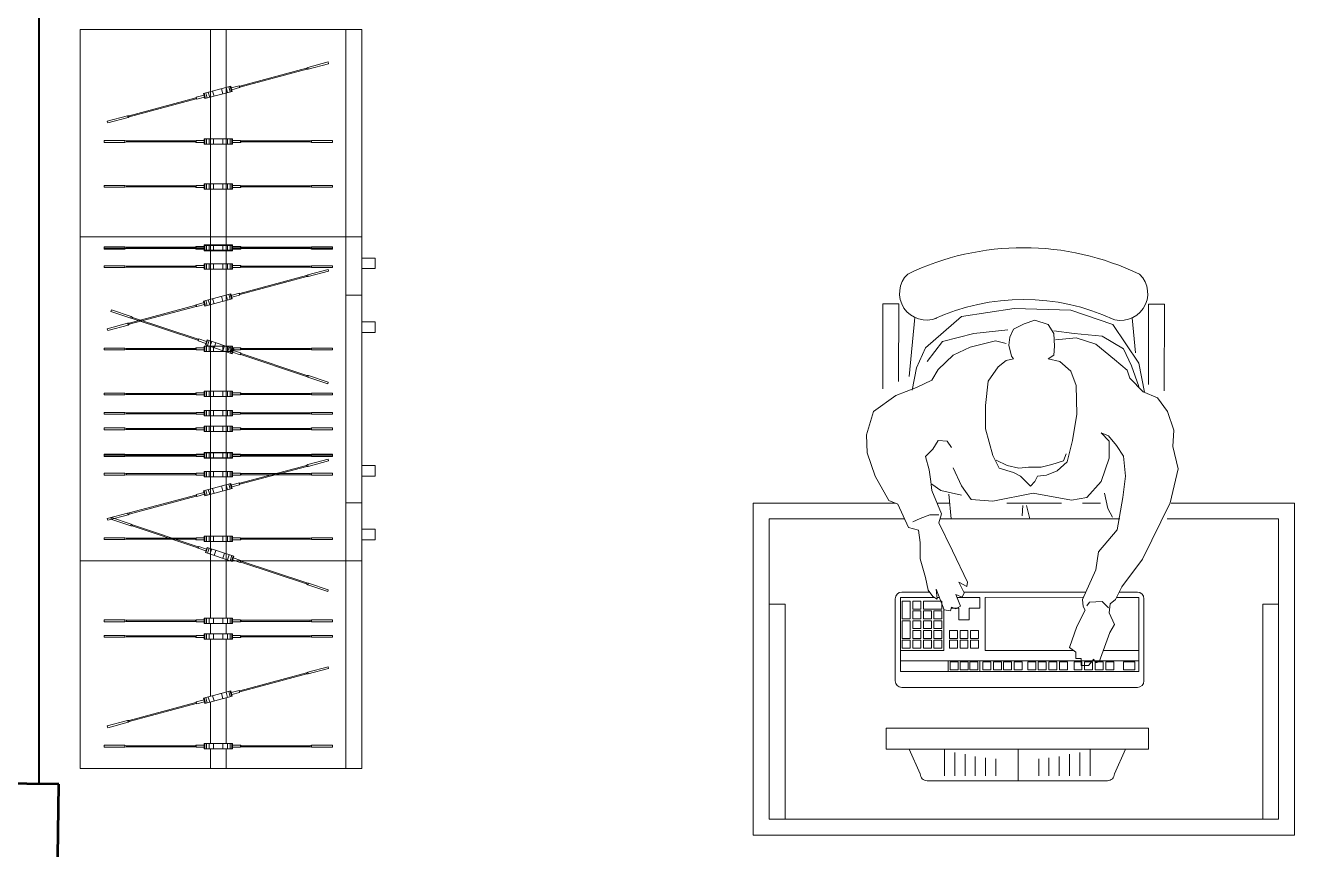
# Model space of a CAD drawing. Header units: millimetres. Extents: x 27 to 3754, y 31 to 1224.
# Drawn here: x 1061.2 to 1300, y 270 to 425 of the extents above; entities that cross this region are included whole.
import ezdxf

# ---------------------------------------------------------------- set-up
doc = ezdxf.new("R2010")
doc.units = ezdxf.units.MM
for name, color, linetype, lineweight in [('duvar_40', 255, 'Continuous', 40), ('forniture', 253, 'Continuous', 9), ('KOLON50', 70, 'Continuous', 53)]:
    doc.layers.add(name, color=color, linetype=linetype, lineweight=lineweight)

# ---------------------------------------------------------------- blocks, each defined once
blk = doc.blocks.new('dolap6')
at = {"layer": 'forniture'}
for p, q in [((707502.678039, 292791.852257), (707502.678039, 292738.852257)), ((707602.678039, 292791.852257), (707502.678039, 292791.852257)), ((707602.678039, 292738.852257), (707602.678039, 292791.852257)), ((707506.695659, 292787.360273), (707507.036229, 292787.360273)), ((707506.695659, 292783.418427), (707506.695659, 292787.360273)), ((707507.036229, 292783.418427), (707507.036229, 292787.360273)), ((707527.354844, 292787.360273), (707527.695414, 292787.360273)), ((707527.354844, 292783.418427), (707527.354844, 292787.360273)), ((707527.695413, 292783.418427), (707527.695413, 292787.360273)), ((707530.286391, 292787.360273), (707530.626961, 292787.360273)), ((707530.286391, 292783.418427), (707530.286391, 292787.360273)), ((707530.626961, 292783.418427), (707530.626961, 292787.360273)), ((707557.881583, 292787.360273), (707558.222153, 292787.360273)), ((707557.881583, 292783.418427), (707557.881583, 292787.360273)), ((707558.222153, 292783.418427), (707558.222153, 292787.360273)), ((707561.371596, 292787.360273), (707561.712166, 292787.360273)), ((707561.371596, 292783.418427), (707561.371596, 292787.360273)), ((707561.464372, 292787.360273), (707561.804942, 292787.360273)), ((707561.464372, 292783.418427), (707561.464372, 292787.360273)), ((707561.712166, 292783.418427), (707561.712166, 292787.360273)), ((707561.804942, 292783.418427), (707561.804942, 292787.360273)), ((707572.97526, 292787.360273), (707573.315829, 292787.360273)), ((707572.97526, 292783.418427), (707572.97526, 292787.360273)), ((707573.31583, 292783.418427), (707573.31583, 292787.360273)), ((707581.434974, 292787.360273), (707581.775544, 292787.360273)), ((707581.434974, 292783.418427), (707581.434974, 292787.360273)), ((707581.775544, 292783.418427), (707581.775544, 292787.360273)), ((707510.350441, 292786.659807), (707510.679374, 292786.748075)), ((707511.372082, 292782.852656), (707510.350441, 292786.659807)), ((707511.701015, 292782.940924), (707510.679374, 292786.748075)), ((707548.344636, 292782.336161), (707549.591157, 292786.075724)), ((707548.667729, 292782.228463), (707549.91425, 292785.968026)), ((707549.591157, 292786.075724), (707549.91425, 292785.968026)), ((707585.089757, 292786.659807), (707585.418689, 292786.748075)), ((707586.111397, 292782.852656), (707585.089757, 292786.659807)), ((707586.44033, 292782.940924), (707585.418689, 292786.748075)), ((707506.695659, 292783.418427), (707507.036229, 292783.418427)), ((707506.764545, 292783.142563), (707506.695659, 292783.418427)), ((707506.764545, 292783.142563), (707506.967343, 292783.142563)), ((707506.764545, 292770.135557), (707506.764545, 292783.142563)), ((707506.967343, 292783.142563), (707506.848394, 292783.142563)), ((707506.967343, 292783.142563), (707507.036229, 292783.418427)), ((707506.967343, 292770.135557), (707506.967343, 292783.142563)), ((707511.372082, 292782.852656), (707511.701015, 292782.940924)), ((707511.510112, 292782.604072), (707511.372082, 292782.852656)), ((707511.510112, 292782.604072), (707511.705981, 292782.656632)), ((707514.881245, 292770.041522), (707511.510112, 292782.604072)), ((707511.705981, 292782.656632), (707511.591096, 292782.625803)), ((707511.70598, 292782.656632), (707511.701015, 292782.940924)), ((707515.077114, 292770.094083), (707511.70598, 292782.656632)), ((707527.354844, 292783.418427), (707527.695414, 292783.418427)), ((707527.423729, 292783.142563), (707527.354844, 292783.418427)), ((707527.423729, 292770.135557), (707527.423729, 292783.142563)), ((707527.42373, 292783.142563), (707527.626528, 292783.142563)), ((707527.626528, 292783.142563), (707527.507579, 292783.142563)), ((707527.626528, 292783.142563), (707527.695413, 292783.418427)), ((707527.626528, 292770.135557), (707527.626528, 292783.142563)), ((707530.286391, 292783.418427), (707530.626961, 292783.418427)), ((707530.355277, 292783.142563), (707530.286391, 292783.418427)), ((707530.355277, 292783.142563), (707530.558075, 292783.142563)), ((707530.355277, 292770.135557), (707530.355277, 292783.142563)), ((707530.558075, 292783.142563), (707530.439126, 292783.142563)), ((707530.558075, 292783.142563), (707530.626961, 292783.418427)), ((707530.558075, 292770.135557), (707530.558075, 292783.142563)), ((707548.322751, 292782.052669), (707548.344636, 292782.336161)), ((707548.344636, 292782.33616), (707548.667729, 292782.228463)), ((707548.515142, 292781.988539), (707548.667729, 292782.228463)), ((707557.881583, 292783.418427), (707558.222153, 292783.418427)), ((707557.950469, 292783.142563), (707557.881583, 292783.418427)), ((707557.950469, 292783.142563), (707558.153267, 292783.142563)), ((707557.950469, 292770.135557), (707557.950469, 292783.142563)), ((707558.153267, 292783.142563), (707558.034318, 292783.142563)), ((707558.153267, 292783.142563), (707558.222153, 292783.418427)), ((707558.153267, 292770.135557), (707558.153267, 292783.142563)), ((707561.371596, 292783.418427), (707561.712166, 292783.418427)), ((707561.440482, 292783.142563), (707561.371596, 292783.418427)), ((707561.440482, 292783.142563), (707561.64328, 292783.142563)), ((707561.440482, 292770.135557), (707561.440482, 292783.142563)), ((707561.464372, 292783.418427), (707561.804942, 292783.418427)), ((707561.533258, 292783.142563), (707561.464372, 292783.418427)), ((707561.64328, 292783.142563), (707561.524331, 292783.142563)), ((707561.533258, 292783.142563), (707561.736056, 292783.142563)), ((707561.533258, 292770.135557), (707561.533258, 292783.142563)), ((707561.736056, 292783.142563), (707561.617107, 292783.142563)), ((707561.64328, 292783.142563), (707561.712166, 292783.418427)), ((707561.64328, 292770.135557), (707561.64328, 292783.142563)), ((707561.736056, 292783.142563), (707561.804942, 292783.418427)), ((707561.736056, 292770.135557), (707561.736056, 292783.142563)), ((707572.97526, 292783.418427), (707573.31583, 292783.418427)), ((707573.044146, 292783.142563), (707572.97526, 292783.418427)), ((707573.044146, 292783.142563), (707573.246944, 292783.142563)), ((707573.044146, 292770.135557), (707573.044146, 292783.142563)), ((707573.246944, 292783.142563), (707573.127995, 292783.142563)), ((707573.246944, 292783.142563), (707573.31583, 292783.418427)), ((707573.246944, 292770.135557), (707573.246944, 292783.142563)), ((707581.434974, 292783.418427), (707581.775544, 292783.418427)), ((707581.50386, 292783.142563), (707581.434974, 292783.418427)), ((707581.50386, 292783.142563), (707581.706658, 292783.142563)), ((707581.50386, 292770.135557), (707581.50386, 292783.142563)), ((707581.706658, 292783.142563), (707581.587709, 292783.142563)), ((707581.706658, 292783.142563), (707581.775544, 292783.418427)), ((707581.706658, 292770.135557), (707581.706658, 292783.142563)), ((707586.111397, 292782.852656), (707586.44033, 292782.940924)), ((707586.249427, 292782.604072), (707586.111397, 292782.852656)), ((707586.249427, 292782.604072), (707586.445296, 292782.656632)), ((707589.620561, 292770.041522), (707586.249427, 292782.604072)), ((707586.445296, 292782.656632), (707586.330411, 292782.625803)), ((707586.445296, 292782.656632), (707586.44033, 292782.940924)), ((707589.816429, 292770.094083), (707586.445296, 292782.656632)), ((707544.209574, 292769.71314), (707548.322751, 292782.052669)), ((707544.401965, 292769.64901), (707548.515142, 292781.988539)), ((707548.322751, 292782.052669), (707548.515142, 292781.988539)), ((707548.515142, 292781.988539), (707548.402297, 292782.026154)), ((707506.680627, 292770.033541), (707506.764545, 292770.135557)), ((707506.764545, 292770.135557), (707506.967343, 292770.135557)), ((707507.051261, 292770.033541), (707506.967343, 292770.135557)), ((707527.339811, 292770.033541), (707527.423729, 292770.135557)), ((707527.42373, 292770.135557), (707527.626528, 292770.135557)), ((707527.710446, 292770.033541), (707527.626528, 292770.135557)), ((707530.271359, 292770.033541), (707530.355277, 292770.135557)), ((707530.355277, 292770.135557), (707530.558075, 292770.135557)), ((707530.641993, 292770.033541), (707530.558075, 292770.135557)), ((707557.866551, 292770.033541), (707557.950469, 292770.135557)), ((707557.950469, 292770.135557), (707558.153267, 292770.135557)), ((707558.237185, 292770.033541), (707558.153267, 292770.135557)), ((707561.356564, 292770.033541), (707561.440482, 292770.135557)), ((707561.440482, 292770.135557), (707561.64328, 292770.135557)), ((707561.44934, 292770.033541), (707561.533258, 292770.135557)), ((707561.533258, 292770.135557), (707561.736056, 292770.135557)), ((707561.727198, 292770.033541), (707561.64328, 292770.135557)), ((707561.819974, 292770.033541), (707561.736056, 292770.135557)), ((707572.960227, 292770.033541), (707573.044146, 292770.135557)), ((707573.044146, 292770.135557), (707573.246944, 292770.135557)), ((707573.330862, 292770.033541), (707573.246944, 292770.135557)), ((707581.419942, 292770.033541), (707581.50386, 292770.135557)), ((707581.50386, 292770.135557), (707581.706658, 292770.135557)), ((707581.790576, 292770.033541), (707581.706658, 292770.135557)), ((707506.365944, 292763.21224), (707506.365944, 292768.508306)), ((707506.365944, 292768.508306), (707507.365944, 292768.508306)), ((707506.365944, 292768.508306), (707507.365944, 292768.508306)), ((707506.365944, 292768.401323), (707507.365944, 292768.401323)), ((707506.365944, 292768.103043), (707507.365944, 292768.103043)), ((707506.680627, 292770.033541), (707507.051261, 292770.033541)), ((707506.680627, 292768.508306), (707506.680627, 292770.033541)), ((707507.051261, 292768.508306), (707507.051261, 292770.033541)), ((707507.365944, 292763.21224), (707507.365944, 292768.508306)), ((707514.826635, 292769.921242), (707514.881245, 292770.041522)), ((707514.826635, 292769.921242), (707515.184605, 292770.017302)), ((707515.221943, 292768.448124), (707514.826635, 292769.921242)), ((707514.881245, 292770.041522), (707515.077114, 292770.094083)), ((707514.918013, 292768.366566), (707515.883842, 292768.625744)), ((707514.918013, 292768.366566), (707515.883842, 292768.625744)), ((707516.290638, 292763.251469), (707514.918013, 292768.366566)), ((707514.945741, 292768.263238), (707515.91157, 292768.522416)), ((707515.023048, 292767.975151), (707515.988878, 292768.234329)), ((707515.184605, 292770.017302), (707515.077114, 292770.094083)), ((707515.155844, 292767.480285), (707516.121674, 292767.739463)), ((707515.579912, 292768.544185), (707515.184605, 292770.017302)), ((707517.256468, 292763.510647), (707515.883842, 292768.625744)), ((707527.025129, 292768.508306), (707528.025129, 292768.508306)), ((707527.025129, 292768.508306), (707528.025129, 292768.508306)), ((707527.025129, 292763.21224), (707527.025129, 292768.508306)), ((707527.025129, 292768.401323), (707528.025129, 292768.401323)), ((707527.025129, 292768.103043), (707528.025129, 292768.103043)), ((707527.339811, 292770.033541), (707527.710446, 292770.033541)), ((707527.339811, 292768.508306), (707527.339811, 292770.033541)), ((707527.710446, 292768.508306), (707527.710446, 292770.033541)), ((707528.025129, 292763.21224), (707528.025129, 292768.508306)), ((707529.956676, 292763.21224), (707529.956676, 292768.508306)), ((707529.956676, 292768.508306), (707530.956676, 292768.508306)), ((707529.956676, 292768.508306), (707530.956676, 292768.508306)), ((707529.956676, 292768.401323), (707530.956676, 292768.401323)), ((707529.956676, 292768.103043), (707530.956676, 292768.103043)), ((707530.271359, 292770.033541), (707530.641993, 292770.033541)), ((707530.271359, 292768.508306), (707530.271359, 292770.033541)), ((707530.641993, 292768.508306), (707530.641993, 292770.033541)), ((707530.956676, 292763.21224), (707530.956676, 292768.508306)), ((707541.642083, 292763.271153), (707543.316846, 292768.295442)), ((707542.590766, 292762.954926), (707544.265529, 292767.979215)), ((707543.188691, 292767.910976), (707544.137374, 292767.594748)), ((707543.283015, 292768.193949), (707544.231698, 292767.877721)), ((707543.316846, 292768.295442), (707544.265529, 292767.979215)), ((707543.316846, 292768.295442), (707544.265529, 292767.979215)), ((707543.61538, 292768.195931), (707544.097702, 292769.642896)), ((707543.966995, 292768.078726), (707544.449317, 292769.525691)), ((707544.097702, 292769.642896), (707544.209574, 292769.71314)), ((707544.097702, 292769.642896), (707544.449317, 292769.525691)), ((707544.209574, 292769.71314), (707544.401965, 292769.64901)), ((707544.449317, 292769.525691), (707544.401965, 292769.64901)), ((707557.551868, 292768.508306), (707558.551868, 292768.508306)), ((707557.551868, 292768.508306), (707558.551868, 292768.508306)), ((707557.551868, 292763.21224), (707557.551868, 292768.508306)), ((707557.551868, 292768.401323), (707558.551868, 292768.401323)), ((707557.551868, 292768.103043), (707558.551868, 292768.103043)), ((707557.866551, 292770.033541), (707558.237185, 292770.033541)), ((707557.866551, 292768.508306), (707557.866551, 292770.033541)), ((707558.237185, 292768.508306), (707558.237185, 292770.033541)), ((707558.551868, 292763.21224), (707558.551868, 292768.508306)), ((707561.041881, 292768.508306), (707562.041881, 292768.508306)), ((707561.041881, 292768.508306), (707562.041881, 292768.508306)), ((707561.041881, 292763.21224), (707561.041881, 292768.508306)), ((707561.041881, 292768.401323), (707562.041881, 292768.401323)), ((707561.041881, 292768.103043), (707562.041881, 292768.103043)), ((707561.134657, 292763.21224), (707561.134657, 292768.508306)), ((707561.134657, 292768.508306), (707562.134657, 292768.508306)), ((707561.134657, 292768.508306), (707562.134657, 292768.508306)), ((707561.134657, 292768.401323), (707562.134657, 292768.401323)), ((707561.134657, 292768.103043), (707562.134657, 292768.103043)), ((707561.356564, 292770.033541), (707561.727198, 292770.033541)), ((707561.356564, 292768.508306), (707561.356564, 292770.033541)), ((707561.44934, 292770.033541), (707561.819974, 292770.033541)), ((707561.44934, 292768.508306), (707561.44934, 292770.033541)), ((707561.727198, 292768.508306), (707561.727198, 292770.033541)), ((707561.819974, 292768.508306), (707561.819974, 292770.033541)), ((707562.041881, 292763.21224), (707562.041881, 292768.508306)), ((707562.134657, 292763.21224), (707562.134657, 292768.508306)), ((707572.645545, 292763.21224), (707572.645545, 292768.508306)), ((707572.645545, 292768.508306), (707573.645545, 292768.508306)), ((707572.645545, 292768.508306), (707573.645545, 292768.508306)), ((707572.645545, 292768.401323), (707573.645545, 292768.401323)), ((707572.645545, 292768.103043), (707573.645545, 292768.103043)), ((707572.960227, 292770.033541), (707573.330862, 292770.033541)), ((707572.960227, 292768.508306), (707572.960227, 292770.033541)), ((707573.330862, 292768.508306), (707573.330862, 292770.033541)), ((707573.645545, 292763.21224), (707573.645545, 292768.508306)), ((707581.105259, 292763.21224), (707581.105259, 292768.508306)), ((707581.105259, 292768.508306), (707582.105259, 292768.508306)), ((707581.105259, 292768.508306), (707582.105259, 292768.508306)), ((707581.105259, 292768.401323), (707582.105259, 292768.401323)), ((707581.105259, 292768.103043), (707582.105259, 292768.103043)), ((707581.419942, 292770.033541), (707581.790576, 292770.033541)), ((707581.419942, 292768.508306), (707581.419942, 292770.033541)), ((707581.790576, 292768.508306), (707581.790576, 292770.033541)), ((707582.105259, 292763.21224), (707582.105259, 292768.508306)), ((707589.56595, 292769.921242), (707589.620561, 292770.041522)), ((707589.961258, 292768.448124), (707589.56595, 292769.921242)), ((707589.565951, 292769.921242), (707589.92392, 292770.017302)), ((707589.620561, 292770.041522), (707589.816429, 292770.094083)), ((707589.657328, 292768.366566), (707590.623158, 292768.625744)), ((707589.657328, 292768.366566), (707590.623158, 292768.625744)), ((707591.029953, 292763.251469), (707589.657328, 292768.366566)), ((707589.685056, 292768.263238), (707590.650886, 292768.522416)), ((707589.762364, 292767.975151), (707590.728193, 292768.234329)), ((707589.92392, 292770.017302), (707589.816429, 292770.094083)), ((707589.89516, 292767.480285), (707590.860989, 292767.739463)), ((707590.319228, 292768.544185), (707589.92392, 292770.017302)), ((707591.995783, 292763.510647), (707590.623158, 292768.625744)), ((707502.678039, 292767.360273), (707506.365944, 292767.360273)), ((707506.365944, 292767.590669), (707507.365944, 292767.590669)), ((707506.365944, 292766.75275), (707507.365944, 292766.75275)), ((707507.365944, 292767.360273), (707515.188049, 292767.360273)), ((707515.373015, 292766.670998), (707516.338844, 292766.930176)), ((707516.223429, 292767.360273), (707527.025129, 292767.360273)), ((707527.025129, 292767.590669), (707528.025129, 292767.590669)), ((707527.025129, 292766.75275), (707528.025129, 292766.75275)), ((707528.025129, 292767.360273), (707529.956676, 292767.360273)), ((707529.956676, 292767.590669), (707530.956676, 292767.590669)), ((707529.956676, 292766.75275), (707530.956676, 292766.75275)), ((707530.956676, 292767.360273), (707543.005123, 292767.360273)), ((707542.761691, 292766.629976), (707543.710374, 292766.313748)), ((707543.026664, 292767.424896), (707543.975347, 292767.108668)), ((707544.059216, 292767.360273), (707557.551868, 292767.360273)), ((707557.446752, 292767.360273), (707561.134657, 292767.360273)), ((707557.551868, 292767.590669), (707558.551868, 292767.590669)), ((707557.551868, 292766.75275), (707558.551868, 292766.75275)), ((707558.551868, 292767.360273), (707561.041881, 292767.360273)), ((707561.041881, 292767.590669), (707562.041881, 292767.590669)), ((707561.041881, 292766.75275), (707562.041881, 292766.75275)), ((707561.134657, 292767.590669), (707562.134657, 292767.590669)), ((707561.134657, 292766.75275), (707562.134657, 292766.75275)), ((707562.041881, 292767.360273), (707602.678039, 292767.360273)), ((707562.134657, 292767.360273), (707569.956763, 292767.360273)), ((707568.957639, 292767.360273), (707572.645544, 292767.360273)), ((707572.645545, 292767.590669), (707573.645545, 292767.590669)), ((707572.645545, 292766.75275), (707573.645545, 292766.75275)), ((707573.645544, 292767.360273), (707581.46765, 292767.360273)), ((707577.417354, 292767.360273), (707581.105259, 292767.360273)), ((707581.105259, 292767.590669), (707582.105259, 292767.590669)), ((707581.105259, 292766.75275), (707582.105259, 292766.75275)), ((707582.105259, 292767.360273), (707589.927365, 292767.360273)), ((707590.11233, 292766.670998), (707591.07816, 292766.930176)), ((707502.678039, 292764.360273), (707506.365944, 292764.360273)), ((707506.365944, 292765.019701), (707507.365944, 292765.019701)), ((707506.365944, 292764.129877), (707507.365944, 292764.129877)), ((707506.365944, 292763.617503), (707507.365944, 292763.617503)), ((707506.365944, 292763.319223), (707507.365944, 292763.319223)), ((707506.365944, 292763.21224), (707507.365944, 292763.21224)), ((707506.680627, 292763.21224), (707506.680627, 292761.687005)), ((707507.051261, 292763.21224), (707507.051261, 292761.687005)), ((707507.365944, 292764.360273), (707515.993093, 292764.360273)), ((707515.822184, 292764.997168), (707516.788013, 292765.256346)), ((707516.052807, 292764.13775), (707517.018636, 292764.396928)), ((707516.185603, 292763.642884), (707517.151432, 292763.902062)), ((707516.26291, 292763.354797), (707517.22874, 292763.613975)), ((707516.290638, 292763.251469), (707517.256468, 292763.510647)), ((707516.594568, 292763.333028), (707516.989876, 292761.859911)), ((707516.952538, 292763.429088), (707517.347845, 292761.955971)), ((707517.028472, 292764.360273), (707527.025129, 292764.360273)), ((707527.025129, 292765.019701), (707528.025129, 292765.019701)), ((707527.025129, 292764.129877), (707528.025129, 292764.129877)), ((707527.025129, 292763.617503), (707528.025129, 292763.617503)), ((707527.025129, 292763.319223), (707528.025129, 292763.319223)), ((707527.025129, 292763.21224), (707528.025129, 292763.21224)), ((707527.339811, 292763.21224), (707527.339811, 292761.687005)), ((707527.710446, 292763.21224), (707527.710446, 292761.687005)), ((707528.025129, 292764.360273), (707529.956676, 292764.360273)), ((707529.956676, 292765.019701), (707530.956676, 292765.019701)), ((707529.956676, 292764.129877), (707530.956676, 292764.129877)), ((707529.956676, 292763.617503), (707530.956676, 292763.617503)), ((707529.956676, 292763.319223), (707530.956676, 292763.319223)), ((707529.956676, 292763.21224), (707530.956676, 292763.21224)), ((707530.271359, 292763.21224), (707530.271359, 292761.687005)), ((707530.641993, 292763.21224), (707530.641993, 292761.687005)), ((707530.956676, 292764.360273), (707542.005123, 292764.360273)), ((707541.940617, 292763.171642), (707541.458296, 292761.724677)), ((707541.642083, 292763.271153), (707542.590766, 292762.954926)), ((707541.675914, 292763.372647), (707542.624597, 292763.056419)), ((707541.770238, 292763.65562), (707542.718922, 292763.339392)), ((707542.292232, 292763.054437), (707541.80991, 292761.607472)), ((707541.932265, 292764.1417), (707542.880949, 292763.825472)), ((707542.213652, 292764.985861), (707543.162336, 292764.669634)), ((707543.059215, 292764.360273), (707557.551868, 292764.360273)), ((707557.446752, 292764.360273), (707561.134657, 292764.360273)), ((707557.551868, 292765.019701), (707558.551868, 292765.019701)), ((707557.551868, 292764.129877), (707558.551868, 292764.129877)), ((707557.551868, 292763.617503), (707558.551868, 292763.617503)), ((707557.551868, 292763.319223), (707558.551868, 292763.319223)), ((707557.551868, 292763.21224), (707558.551868, 292763.21224)), ((707557.866551, 292763.21224), (707557.866551, 292761.687005)), ((707558.237185, 292763.21224), (707558.237185, 292761.687005)), ((707558.551868, 292764.360273), (707561.041881, 292764.360273)), ((707561.041881, 292765.019701), (707562.041881, 292765.019701)), ((707561.041881, 292764.129877), (707562.041881, 292764.129877)), ((707561.041881, 292763.617503), (707562.041881, 292763.617503)), ((707561.041881, 292763.319223), (707562.041881, 292763.319223)), ((707561.041881, 292763.21224), (707562.041881, 292763.21224)), ((707561.134657, 292765.019701), (707562.134657, 292765.019701)), ((707561.134657, 292764.129877), (707562.134657, 292764.129877)), ((707561.134657, 292763.617503), (707562.134657, 292763.617503)), ((707561.134657, 292763.319223), (707562.134657, 292763.319223)), ((707561.134657, 292763.21224), (707562.134657, 292763.21224)), ((707561.356564, 292763.21224), (707561.356564, 292761.687005)), ((707561.44934, 292763.21224), (707561.44934, 292761.687005)), ((707561.727198, 292763.21224), (707561.727198, 292761.687005)), ((707561.819974, 292763.21224), (707561.819974, 292761.687005)), ((707562.041881, 292764.360273), (707602.678039, 292764.360273)), ((707562.134657, 292764.360273), (707570.761806, 292764.360273)), ((707568.957639, 292764.360273), (707572.645544, 292764.360273)), ((707572.645545, 292765.019701), (707573.645545, 292765.019701)), ((707572.645545, 292764.129877), (707573.645545, 292764.129877)), ((707572.645545, 292763.617503), (707573.645545, 292763.617503)), ((707572.645545, 292763.319223), (707573.645545, 292763.319223)), ((707572.645545, 292763.21224), (707573.645545, 292763.21224)), ((707572.960227, 292763.21224), (707572.960227, 292761.687005)), ((707573.330862, 292763.21224), (707573.330862, 292761.687005)), ((707573.645544, 292764.360273), (707582.272694, 292764.360273)), ((707577.417354, 292764.360273), (707581.105259, 292764.360273)), ((707581.105259, 292765.019701), (707582.105259, 292765.019701)), ((707581.105259, 292764.129877), (707582.105259, 292764.129877)), ((707581.105259, 292763.617503), (707582.105259, 292763.617503)), ((707581.105259, 292763.319223), (707582.105259, 292763.319223)), ((707581.105259, 292763.21224), (707582.105259, 292763.21224)), ((707581.419942, 292763.21224), (707581.419942, 292761.687005)), ((707581.790576, 292763.21224), (707581.790576, 292761.687005)), ((707582.105259, 292764.360273), (707590.732408, 292764.360273)), ((707590.561499, 292764.997168), (707591.527328, 292765.256346)), ((707590.792122, 292764.13775), (707591.757952, 292764.396928)), ((707590.924918, 292763.642884), (707591.890748, 292763.902062)), ((707591.002226, 292763.354797), (707591.968055, 292763.613975)), ((707591.029953, 292763.251469), (707591.995783, 292763.510647)), ((707591.333883, 292763.333028), (707591.729191, 292761.859911)), ((707591.691853, 292763.429088), (707592.087161, 292761.955971)), ((707506.680627, 292761.687005), (707507.051261, 292761.687005)), ((707506.680627, 292761.687005), (707506.764545, 292761.584989)), ((707506.764545, 292761.584989), (707506.967343, 292761.584989)), ((707506.764545, 292761.584989), (707506.764545, 292748.577983)), ((707507.051261, 292761.687005), (707506.967343, 292761.584989)), ((707506.967343, 292761.584989), (707506.967343, 292748.577983)), ((707516.989876, 292761.859911), (707517.347845, 292761.955971)), ((707516.989876, 292761.859911), (707517.097367, 292761.78313)), ((707517.097367, 292761.78313), (707517.293235, 292761.835691)), ((707517.097367, 292761.78313), (707520.4685, 292749.22058)), ((707517.347845, 292761.955971), (707517.293235, 292761.835691)), ((707517.293235, 292761.835691), (707520.664368, 292749.273141)), ((707527.339811, 292761.687005), (707527.710446, 292761.687005)), ((707527.339811, 292761.687005), (707527.423729, 292761.584989)), ((707527.423729, 292761.584989), (707527.423729, 292748.577983)), ((707527.42373, 292761.584989), (707527.626528, 292761.584989)), ((707527.710446, 292761.687005), (707527.626528, 292761.584989)), ((707527.626528, 292761.584989), (707527.626528, 292748.577983)), ((707530.271359, 292761.687005), (707530.641993, 292761.687005)), ((707530.271359, 292761.687005), (707530.355277, 292761.584989)), ((707530.355277, 292761.584989), (707530.558075, 292761.584989)), ((707530.355277, 292761.584989), (707530.355277, 292748.577983)), ((707530.641993, 292761.687005), (707530.558075, 292761.584989)), ((707530.558075, 292761.584989), (707530.558075, 292748.577983)), ((707541.505647, 292761.601358), (707537.392471, 292749.261829)), ((707541.698038, 292761.537228), (707537.584862, 292749.197699)), ((707541.458296, 292761.724677), (707541.80991, 292761.607472)), ((707541.458296, 292761.724677), (707541.505647, 292761.601358)), ((707541.505647, 292761.601358), (707541.698038, 292761.537228)), ((707541.80991, 292761.607472), (707541.698038, 292761.537228)), ((707557.866551, 292761.687005), (707558.237185, 292761.687005)), ((707557.866551, 292761.687005), (707557.950469, 292761.584989)), ((707557.950469, 292761.584989), (707558.153267, 292761.584989)), ((707557.950469, 292761.584989), (707557.950469, 292748.577983)), ((707558.237185, 292761.687005), (707558.153267, 292761.584989)), ((707558.153267, 292761.584989), (707558.153267, 292748.577983)), ((707561.356564, 292761.687005), (707561.727198, 292761.687005)), ((707561.356564, 292761.687005), (707561.440482, 292761.584989)), ((707561.440482, 292761.584989), (707561.64328, 292761.584989)), ((707561.440482, 292761.584989), (707561.440482, 292748.577983)), ((707561.44934, 292761.687005), (707561.819974, 292761.687005)), ((707561.44934, 292761.687005), (707561.533258, 292761.584989)), ((707561.533258, 292761.584989), (707561.736056, 292761.584989)), ((707561.533258, 292761.584989), (707561.533258, 292748.577983)), ((707561.727198, 292761.687005), (707561.64328, 292761.584989)), ((707561.64328, 292761.584989), (707561.64328, 292748.577983)), ((707561.819974, 292761.687005), (707561.736056, 292761.584989)), ((707561.736056, 292761.584989), (707561.736056, 292748.577983)), ((707572.960227, 292761.687005), (707573.330862, 292761.687005)), ((707572.960227, 292761.687005), (707573.044146, 292761.584989)), ((707573.044146, 292761.584989), (707573.246944, 292761.584989)), ((707573.044146, 292761.584989), (707573.044146, 292748.577983)), ((707573.330862, 292761.687005), (707573.246944, 292761.584989)), ((707573.246944, 292761.584989), (707573.246944, 292748.577983)), ((707581.419942, 292761.687005), (707581.790576, 292761.687005)), ((707581.419942, 292761.687005), (707581.50386, 292761.584989)), ((707581.50386, 292761.584989), (707581.706658, 292761.584989)), ((707581.50386, 292761.584989), (707581.50386, 292748.577983)), ((707581.790576, 292761.687005), (707581.706658, 292761.584989)), ((707581.706658, 292761.584989), (707581.706658, 292748.577983)), ((707591.729191, 292761.859911), (707592.087161, 292761.955971)), ((707591.729191, 292761.859911), (707591.836682, 292761.78313)), ((707591.836682, 292761.78313), (707592.032551, 292761.835691)), ((707591.836682, 292761.78313), (707595.207815, 292749.22058)), ((707592.087161, 292761.955971), (707592.032551, 292761.835691)), ((707592.032551, 292761.835691), (707595.403684, 292749.273141)), ((707520.4685, 292749.22058), (707520.664368, 292749.273141)), ((707520.4685, 292749.22058), (707520.473466, 292748.936289)), ((707520.473466, 292748.936289), (707520.802399, 292749.024557)), ((707520.473466, 292748.936289), (707521.495107, 292745.129138)), ((707520.664368, 292749.273141), (707520.549484, 292749.242312)), ((707520.664368, 292749.273141), (707520.802398, 292749.024557)), ((707520.802398, 292749.024557), (707521.824039, 292745.217406)), ((707537.239884, 292749.021905), (707535.993363, 292745.282342)), ((707537.562977, 292748.914208), (707536.316456, 292745.174644)), ((707537.392471, 292749.261829), (707537.239884, 292749.021905)), ((707537.239884, 292749.021905), (707537.562977, 292748.914208)), ((707537.392471, 292749.261829), (707537.584862, 292749.197699)), ((707537.584862, 292749.197699), (707537.472017, 292749.235314)), ((707537.584862, 292749.197699), (707537.562977, 292748.914208)), ((707595.207815, 292749.22058), (707595.403684, 292749.273141)), ((707595.207815, 292749.22058), (707595.212781, 292748.936289)), ((707595.212781, 292748.936289), (707595.541714, 292749.024557)), ((707595.212781, 292748.936289), (707596.234422, 292745.129138)), ((707595.403684, 292749.273141), (707595.288799, 292749.242312)), ((707595.403684, 292749.273141), (707595.541714, 292749.024557)), ((707595.541714, 292749.024557), (707596.563355, 292745.217406)), ((707506.764545, 292748.577983), (707506.695659, 292748.302119)), ((707506.695659, 292748.302119), (707507.036229, 292748.302119)), ((707506.695659, 292748.302119), (707506.695659, 292744.360273)), ((707506.764545, 292748.577983), (707506.967343, 292748.577983)), ((707506.967343, 292748.577983), (707506.848394, 292748.577983)), ((707506.967343, 292748.577983), (707507.036229, 292748.302119)), ((707507.036229, 292748.302119), (707507.036229, 292744.360273)), ((707527.423729, 292748.577983), (707527.354844, 292748.302119)), ((707527.354844, 292748.302119), (707527.695414, 292748.302119)), ((707527.354844, 292748.302119), (707527.354844, 292744.360273)), ((707527.42373, 292748.577983), (707527.626528, 292748.577983)), ((707527.626528, 292748.577983), (707527.507579, 292748.577983)), ((707527.626528, 292748.577983), (707527.695413, 292748.302119)), ((707527.695413, 292748.302119), (707527.695413, 292744.360273)), ((707530.355277, 292748.577983), (707530.286391, 292748.302119)), ((707530.286391, 292748.302119), (707530.626961, 292748.302119)), ((707530.286391, 292748.302119), (707530.286391, 292744.360273)), ((707530.355277, 292748.577983), (707530.558075, 292748.577983)), ((707530.558075, 292748.577983), (707530.439126, 292748.577983)), ((707530.558075, 292748.577983), (707530.626961, 292748.302119)), ((707530.626961, 292748.302119), (707530.626961, 292744.360273)), ((707557.950469, 292748.577983), (707557.881583, 292748.302119)), ((707557.881583, 292748.302119), (707558.222153, 292748.302119)), ((707557.881583, 292748.302119), (707557.881583, 292744.360273)), ((707557.950469, 292748.577983), (707558.153267, 292748.577983)), ((707558.153267, 292748.577983), (707558.034318, 292748.577983)), ((707558.153267, 292748.577983), (707558.222153, 292748.302119)), ((707558.222153, 292748.302119), (707558.222153, 292744.360273)), ((707561.440482, 292748.577983), (707561.371596, 292748.302119)), ((707561.371596, 292748.302119), (707561.712166, 292748.302119)), ((707561.371596, 292748.302119), (707561.371596, 292744.360273)), ((707561.440482, 292748.577983), (707561.64328, 292748.577983)), ((707561.533258, 292748.577983), (707561.464372, 292748.302119)), ((707561.464372, 292748.302119), (707561.804942, 292748.302119)), ((707561.464372, 292748.302119), (707561.464372, 292744.360273)), ((707561.64328, 292748.577983), (707561.524331, 292748.577983)), ((707561.533258, 292748.577983), (707561.736056, 292748.577983)), ((707561.736056, 292748.577983), (707561.617107, 292748.577983)), ((707561.64328, 292748.577983), (707561.712166, 292748.302119)), ((707561.712166, 292748.302119), (707561.712166, 292744.360273)), ((707561.736056, 292748.577983), (707561.804942, 292748.302119)), ((707561.804942, 292748.302119), (707561.804942, 292744.360273)), ((707573.044146, 292748.577983), (707572.97526, 292748.302119)), ((707572.97526, 292748.302119), (707573.31583, 292748.302119)), ((707572.97526, 292748.302119), (707572.97526, 292744.360273)), ((707573.044146, 292748.577983), (707573.246944, 292748.577983)), ((707573.246944, 292748.577983), (707573.127995, 292748.577983)), ((707573.246944, 292748.577983), (707573.31583, 292748.302119)), ((707573.31583, 292748.302119), (707573.31583, 292744.360273)), ((707581.50386, 292748.577983), (707581.434974, 292748.302119)), ((707581.434974, 292748.302119), (707581.775544, 292748.302119)), ((707581.434974, 292748.302119), (707581.434974, 292744.360273)), ((707581.50386, 292748.577983), (707581.706658, 292748.577983)), ((707581.706658, 292748.577983), (707581.587709, 292748.577983)), ((707581.706658, 292748.577983), (707581.775544, 292748.302119)), ((707581.775544, 292748.302119), (707581.775544, 292744.360273)), ((707506.695659, 292744.360273), (707507.036229, 292744.360273)), ((707521.495107, 292745.129138), (707521.824039, 292745.217406)), ((707527.354844, 292744.360273), (707527.695414, 292744.360273)), ((707530.286391, 292744.360273), (707530.626961, 292744.360273)), ((707535.993363, 292745.282342), (707536.316456, 292745.174644)), ((707557.881583, 292744.360273), (707558.222153, 292744.360273)), ((707561.371596, 292744.360273), (707561.712166, 292744.360273)), ((707561.464372, 292744.360273), (707561.804942, 292744.360273)), ((707572.97526, 292744.360273), (707573.31583, 292744.360273)), ((707581.434974, 292744.360273), (707581.775544, 292744.360273)), ((707596.234422, 292745.129138), (707596.563355, 292745.217406)), ((707502.678039, 292741.852257), (707602.678039, 292741.852257)), ((707552.678039, 292741.852257), (707552.678039, 292738.852257)), ((707502.678039, 292738.852257), (707602.678039, 292738.852257)), ((707545.678039, 292738.852257), (707545.678039, 292736.355811)), ((707547.678039, 292738.852257), (707547.678039, 292736.355811)), ((707557.678039, 292738.852257), (707557.678039, 292736.355811)), ((707559.678039, 292738.852257), (707559.678039, 292736.355811)), ((707547.678039, 292736.355811), (707545.678039, 292736.355811)), ((707557.678039, 292736.355811), (707559.678039, 292736.355811))]:
    blk.add_line(p, q, dxfattribs=at)
blk = doc.blocks.new('tgt')
at = {"layer": 'forniture'}
for p, q in [((442951.928027, 4589098.075674), (442889.428027, 4589098.075674)), ((442889.428027, 4589098.075674), (442889.428027, 4588996.196964)), ((442951.928027, 4589071.342758), (442951.928027, 4589098.075674)), ((442948.928027, 4589095.075674), (442892.428027, 4589095.075674)), ((442892.428027, 4589095.075674), (442892.428027, 4588999.196964)), ((442915.428027, 4589095.075674), (442892.428027, 4589095.075674)), ((442932.928027, 4589095.075674), (442915.428027, 4589095.075674)), ((442932.928027, 4589092.075674), (442932.928027, 4589095.075674)), ((442948.928027, 4589069.576104), (442948.928027, 4589095.075674)), ((442915.428027, 4589092.075674), (442892.428027, 4589092.075674)), ((442932.928027, 4589092.075674), (442915.428027, 4589092.075674)), ((442989.402387, 4589073.671051), (442973.399762, 4589073.689752)), ((442989.398907, 4589070.692473), (442989.402387, 4589073.671051)), ((442917.235147, 4589025.78662), (442917.235147, 4589070.107792)), ((442918.480124, 4589071.352769), (442933.917836, 4589071.352769)), ((442920.223092, 4589025.537624), (442920.223092, 4589070.356787)), ((442920.223092, 4589070.356787), (442934.166831, 4589070.356787)), ((442922.215054, 4589025.537624), (442922.215054, 4589070.356787)), ((442924.207017, 4589062.182672), (442924.207017, 4589070.356787)), ((442924.616433, 4589068.532101), (442924.616433, 4589070.026073)), ((442926.110405, 4589070.026073), (442924.616433, 4589070.026073)), ((442926.110405, 4589068.532101), (442926.110405, 4589070.026073)), ((442926.45578, 4589068.532101), (442926.45578, 4589070.026073)), ((442929.7891, 4589070.026073), (442926.45578, 4589070.026073)), ((442929.7891, 4589068.532101), (442929.7891, 4589070.026073)), ((442930.134475, 4589068.532101), (442930.134475, 4589070.026073)), ((442933.467794, 4589070.026073), (442930.134475, 4589070.026073)), ((442933.467794, 4589068.532101), (442933.467794, 4589070.026073)), ((442934.166831, 4589063.981706), (442934.166831, 4589070.356787)), ((442935.162813, 4589064.872101), (442935.162813, 4589070.107792)), ((442974.767533, 4589070.709572), (442989.398907, 4589070.692473)), ((442905.625433, 4589068.716512), (442900.962469, 4589066.632524)), ((442926.110405, 4589068.532101), (442924.616433, 4589068.532101)), ((442924.616433, 4589066.540138), (442924.616433, 4589068.03411)), ((442926.110405, 4589068.03411), (442924.616433, 4589068.03411)), ((442926.110405, 4589066.540138), (442926.110405, 4589068.03411)), ((442929.7891, 4589068.532101), (442926.45578, 4589068.532101)), ((442927.949753, 4589068.03411), (442926.45578, 4589068.03411)), ((442926.45578, 4589066.540138), (442926.45578, 4589068.03411)), ((442927.949753, 4589066.540138), (442927.949753, 4589068.03411)), ((442928.295128, 4589066.540138), (442928.295128, 4589068.03411)), ((442929.7891, 4589068.03411), (442928.295128, 4589068.03411)), ((442929.7891, 4589066.540138), (442929.7891, 4589068.03411)), ((442933.467794, 4589068.532101), (442930.134475, 4589068.532101)), ((442930.134475, 4589066.540138), (442930.134475, 4589068.03411)), ((442931.628447, 4589068.03411), (442930.134475, 4589068.03411)), ((442931.628447, 4589066.540138), (442931.628447, 4589068.03411)), ((442931.973822, 4589066.540138), (442931.973822, 4589068.03411)), ((442933.467794, 4589068.03411), (442931.973822, 4589068.03411)), ((442933.467794, 4589066.540138), (442933.467794, 4589068.03411)), ((442975.709549, 4589068.705128), (442986.812762, 4589067.626658)), ((442899.675502, 4589031.404722), (442899.671836, 4589065.341596)), ((442926.110405, 4589066.540138), (442924.616433, 4589066.540138)), ((442924.616433, 4589064.548175), (442924.616433, 4589066.042147)), ((442926.110405, 4589066.042147), (442924.616433, 4589066.042147)), ((442926.110405, 4589064.548175), (442926.110405, 4589066.042147)), ((442927.949753, 4589066.540138), (442926.45578, 4589066.540138)), ((442927.949753, 4589066.042147), (442926.45578, 4589066.042147)), ((442926.45578, 4589064.548175), (442926.45578, 4589066.042147)), ((442927.949753, 4589064.548175), (442927.949753, 4589066.042147)), ((442929.7891, 4589066.540138), (442928.295128, 4589066.540138)), ((442928.295128, 4589064.548175), (442928.295128, 4589066.042147)), ((442929.7891, 4589066.042147), (442928.295128, 4589066.042147)), ((442929.7891, 4589064.548175), (442929.7891, 4589066.042147)), ((442931.628447, 4589066.540138), (442930.134475, 4589066.540138)), ((442930.134475, 4589064.548175), (442930.134475, 4589066.042147)), ((442931.628447, 4589066.042147), (442930.134475, 4589066.042147)), ((442931.628447, 4589064.548175), (442931.628447, 4589066.042147)), ((442933.467794, 4589066.540138), (442931.973822, 4589066.540138)), ((442931.973822, 4589062.556212), (442931.973822, 4589066.042147)), ((442933.467794, 4589066.042147), (442931.973822, 4589066.042147)), ((442933.467794, 4589062.556212), (442933.467794, 4589066.042147)), ((442926.110405, 4589064.548175), (442924.616433, 4589064.548175)), ((442924.616433, 4589062.556212), (442924.616433, 4589064.050184)), ((442926.110405, 4589064.050184), (442924.616433, 4589064.050184)), ((442926.110405, 4589062.556212), (442926.110405, 4589064.050184)), ((442927.949753, 4589064.548175), (442926.45578, 4589064.548175)), ((442927.949753, 4589064.050184), (442926.45578, 4589064.050184)), ((442926.45578, 4589062.556212), (442926.45578, 4589064.050184)), ((442927.949753, 4589062.556212), (442927.949753, 4589064.050184)), ((442929.7891, 4589064.548175), (442928.295128, 4589064.548175)), ((442928.295128, 4589062.556212), (442928.295128, 4589064.050184)), ((442929.7891, 4589064.050184), (442928.295128, 4589064.050184)), ((442929.7891, 4589062.556212), (442929.7891, 4589064.050184)), ((442931.628447, 4589064.548175), (442930.134475, 4589064.548175)), ((442930.134475, 4589062.556212), (442930.134475, 4589064.050184)), ((442931.628447, 4589064.050184), (442930.134475, 4589064.050184)), ((442931.628447, 4589062.556212), (442931.628447, 4589064.050184)), ((442934.166831, 4589063.019753), (442934.166831, 4589063.481656)), ((442935.162813, 4589063.409151), (442935.162813, 4589063.572122)), ((442948.928027, 4589060.805478), (442948.928027, 4589062.895964)), ((442951.928027, 4589061.097911), (442951.928027, 4589063.473969)), ((442905.572077, 4589062.082738), (442900.580454, 4589062.080909)), ((442920.223092, 4589061.392955), (442922.215054, 4589061.392955)), ((442922.023642, 4589061.003578), (442920.52967, 4589061.003578)), ((442920.52967, 4589061.003578), (442920.52967, 4589059.509606)), ((442922.023642, 4589061.003578), (442922.023642, 4589059.509606)), ((442924.207017, 4589062.182672), (442932.025796, 4589062.182672)), ((442926.110405, 4589062.556212), (442924.616433, 4589062.556212)), ((442924.616433, 4589059.647474), (442924.616433, 4589061.141446)), ((442926.110405, 4589061.141446), (442924.616433, 4589061.141446)), ((442926.110405, 4589059.647474), (442926.110405, 4589061.141446)), ((442927.949753, 4589062.556212), (442926.45578, 4589062.556212)), ((442926.45578, 4589059.647474), (442926.45578, 4589061.141446)), ((442927.949753, 4589061.141446), (442926.45578, 4589061.141446)), ((442927.949753, 4589059.647474), (442927.949753, 4589061.141446)), ((442929.7891, 4589062.556212), (442928.295128, 4589062.556212)), ((442931.628447, 4589062.556212), (442930.134475, 4589062.556212)), ((442933.467794, 4589062.556212), (442931.973822, 4589062.556212)), ((442932.174869, 4589059.400992), (442932.174869, 4589060.793439)), ((442948.928027, 4589029.069704), (442948.928027, 4589060.805478)), ((442905.015633, 4589060.146481), (442900.580693, 4589060.144721)), ((442904.653785, 4589058.210249), (442900.580932, 4589058.208533)), ((442922.023371, 4589059.138694), (442920.529399, 4589059.138694)), ((442920.529399, 4589059.138694), (442920.529399, 4589057.644722)), ((442922.023642, 4589059.509606), (442920.52967, 4589059.509606)), ((442922.023371, 4589059.138694), (442922.023371, 4589057.644722)), ((442926.110405, 4589059.647474), (442924.616433, 4589059.647474)), ((442926.110405, 4589059.149483), (442924.616433, 4589059.149483)), ((442924.616433, 4589057.655511), (442924.616433, 4589059.149483)), ((442926.110405, 4589057.655511), (442926.110405, 4589059.149483)), ((442927.949753, 4589059.647474), (442926.45578, 4589059.647474)), ((442927.949753, 4589059.149483), (442926.45578, 4589059.149483)), ((442926.45578, 4589057.655511), (442926.45578, 4589059.149483)), ((442927.949753, 4589057.655511), (442927.949753, 4589059.149483)), ((442929.927295, 4589059.400992), (442932.174869, 4589059.400992)), ((442929.927295, 4589057.409029), (442929.927295, 4589059.400992)), ((442934.166831, 4589055.417066), (442934.166831, 4589059.709215)), ((442935.162813, 4589035.511663), (442935.162813, 4589058.459751)), ((442904.220902, 4589056.274008), (442900.58117, 4589056.272346)), ((442922.023235, 4589057.275781), (442920.529263, 4589057.275781)), ((442920.529263, 4589055.781809), (442920.529263, 4589057.275781)), ((442922.023235, 4589055.781809), (442920.529263, 4589055.781809)), ((442922.023371, 4589057.644722), (442920.529399, 4589057.644722)), ((442922.023235, 4589055.781809), (442922.023235, 4589057.275781)), ((442926.110405, 4589057.655511), (442924.616433, 4589057.655511)), ((442926.110405, 4589057.15752), (442924.616433, 4589057.15752)), ((442924.616433, 4589055.663548), (442924.616433, 4589057.15752)), ((442926.110405, 4589055.663548), (442924.616433, 4589055.663548)), ((442926.110405, 4589055.663548), (442926.110405, 4589057.15752)), ((442927.949753, 4589057.655511), (442926.45578, 4589057.655511)), ((442926.45578, 4589055.663548), (442926.45578, 4589057.15752)), ((442927.949753, 4589057.15752), (442926.45578, 4589057.15752)), ((442927.949753, 4589055.663548), (442926.45578, 4589055.663548)), ((442927.949753, 4589055.663548), (442927.949753, 4589057.15752)), ((442929.927295, 4589057.409029), (442932.174869, 4589057.409029)), ((442932.174869, 4589055.417066), (442932.174869, 4589057.409029)), ((442903.976019, 4589054.337789), (442900.581409, 4589054.336158)), ((442920.223092, 4589055.417066), (442922.215054, 4589055.417066)), ((442920.530033, 4589054.858237), (442920.530033, 4589053.364265)), ((442922.024005, 4589054.858237), (442920.530033, 4589054.858237)), ((442922.024005, 4589053.364265), (442920.530033, 4589053.364265)), ((442922.024005, 4589054.858237), (442922.024005, 4589053.364265)), ((442924.207017, 4589037.815617), (442924.207017, 4589054.421085)), ((442924.207017, 4589054.421085), (442934.166831, 4589054.421085)), ((442932.174869, 4589055.417066), (442934.166831, 4589055.417066)), ((442934.195397, 4589035.951022), (442934.166831, 4589054.421085)), ((442903.829933, 4589052.401584), (442900.581647, 4589052.39997)), ((442920.530033, 4589052.866274), (442920.530033, 4589051.372302)), ((442922.024005, 4589052.866274), (442920.530033, 4589052.866274)), ((442922.024005, 4589051.372302), (442920.530033, 4589051.372302)), ((442920.530033, 4589049.445851), (442920.530033, 4589050.939823)), ((442922.024005, 4589050.939823), (442920.530033, 4589050.939823)), ((442922.024005, 4589052.866274), (442922.024005, 4589051.372302)), ((442922.024005, 4589049.445851), (442922.024005, 4589050.939823)), ((442922.024005, 4589049.445851), (442920.530033, 4589049.445851)), ((442920.530033, 4589047.453888), (442920.530033, 4589048.94786)), ((442922.024005, 4589048.94786), (442920.530033, 4589048.94786)), ((442922.024005, 4589047.453888), (442922.024005, 4589048.94786)), ((442951.928027, 4589040.074369), (442951.928027, 4589050.371072)), ((442899.673669, 4589048.193996), (442905.625433, 4589048.193996)), ((442903.781521, 4589048.195704), (442900.581886, 4589048.194097)), ((442922.024005, 4589047.453888), (442920.530033, 4589047.453888)), ((442920.530033, 4589044.916184), (442920.530033, 4589046.410156)), ((442922.024005, 4589046.410156), (442920.530033, 4589046.410156)), ((442922.024005, 4589044.916184), (442922.024005, 4589046.410156)), ((442903.83041, 4589044.348162), (442900.582125, 4589044.346549)), ((442922.024005, 4589044.916184), (442920.530033, 4589044.916184)), ((442920.530033, 4589042.924221), (442920.530033, 4589044.418193)), ((442922.024005, 4589044.418193), (442920.530033, 4589044.418193)), ((442922.024005, 4589042.924221), (442922.024005, 4589044.418193)), ((442903.976973, 4589042.411993), (442900.582363, 4589042.410361)), ((442922.024005, 4589042.924221), (442920.530033, 4589042.924221)), ((442920.530033, 4589040.932259), (442920.530033, 4589042.426231)), ((442922.024005, 4589042.426231), (442920.530033, 4589042.426231)), ((442922.024005, 4589040.932259), (442922.024005, 4589042.426231)), ((442904.222333, 4589040.475835), (442900.582602, 4589040.474173)), ((442922.024005, 4589040.932259), (442920.530033, 4589040.932259)), ((442920.530033, 4589038.940296), (442920.530033, 4589040.434268)), ((442922.024005, 4589040.434268), (442920.530033, 4589040.434268)), ((442922.024005, 4589038.940296), (442920.530033, 4589038.940296)), ((442922.024005, 4589038.940296), (442922.024005, 4589040.434268)), ((442904.655693, 4589038.539701), (442900.58284, 4589038.537985)), ((442905.018019, 4589036.603557), (442900.583079, 4589036.601797)), ((442920.530033, 4589036.200625), (442920.530033, 4589037.694597)), ((442922.024005, 4589037.694597), (442920.530033, 4589037.694597)), ((442922.024005, 4589036.200625), (442922.024005, 4589037.694597)), ((442905.57494, 4589034.667438), (442900.583317, 4589034.66561)), ((442922.024005, 4589036.200625), (442920.530033, 4589036.200625)), ((442920.530033, 4589034.208662), (442920.530033, 4589035.702634)), ((442922.024005, 4589035.702634), (442920.530033, 4589035.702634)), ((442922.024005, 4589034.208662), (442920.530033, 4589034.208662)), ((442922.024005, 4589034.208662), (442922.024005, 4589035.702634)), ((442951.928027, 4589032.745856), (442951.928027, 4589036.136569)), ((442920.530033, 4589032.216699), (442920.530033, 4589033.710671)), ((442922.024005, 4589033.710671), (442920.530033, 4589033.710671)), ((442922.024005, 4589032.216699), (442920.530033, 4589032.216699)), ((442920.530033, 4589030.224737), (442920.530033, 4589031.718709)), ((442922.024005, 4589031.718709), (442920.530033, 4589031.718709)), ((442922.024005, 4589032.216699), (442922.024005, 4589033.710671)), ((442922.024005, 4589030.224737), (442922.024005, 4589031.718709)), ((442924.207017, 4589025.537624), (442924.207017, 4589032.181329)), ((442905.629931, 4589028.034746), (442900.966453, 4589030.114089)), ((442922.024005, 4589030.224737), (442920.530033, 4589030.224737)), ((442934.166831, 4589025.537624), (442934.166831, 4589029.707495)), ((442922.024005, 4589028.383656), (442920.530033, 4589028.383656)), ((442920.530033, 4589026.240811), (442920.530033, 4589028.383656)), ((442922.024005, 4589026.240811), (442922.024005, 4589028.383656)), ((442935.162813, 4589025.78662), (442935.162813, 4589029.209929)), ((442918.480124, 4589024.541643), (442933.917836, 4589024.541643)), ((442920.223092, 4589025.537624), (442934.166831, 4589025.537624)), ((442922.024005, 4589026.240811), (442920.530033, 4589026.240811)), ((442980.188903, 4589026.117841), (442986.764982, 4589026.741073)), ((442974.250586, 4589023.68686), (442989.343954, 4589023.669222)), ((442989.343954, 4589023.669222), (442989.340473, 4589020.690644)), ((442948.928027, 4588999.196964), (442948.928027, 4589020.173226)), ((442989.340473, 4589020.690644), (442973.065459, 4589020.709663)), ((442951.928027, 4588996.196964), (442951.928027, 4589019.403284)), ((442915.428027, 4589002.196964), (442892.428027, 4589002.196964)), ((442932.928027, 4589002.196964), (442915.428027, 4589002.196964)), ((442932.928027, 4589002.196964), (442932.928027, 4588999.196964)), ((442948.928027, 4588999.196964), (442892.428027, 4588999.196964)), ((442915.428027, 4588999.196964), (442892.428027, 4588999.196964)), ((442932.928027, 4588999.196964), (442915.428027, 4588999.196964)), ((442951.928027, 4588996.196964), (442889.428027, 4588996.196964))]:
    blk.add_line(p, q, dxfattribs=at)
at = {"layer": 'forniture', "flags": 128}
for points in [[(442962.372993, 4589060.754638), (442963.554451, 4589061.597816), (442963.72323, 4589063.284171), (442962.035433, 4589064.295984), (442960.685195, 4589065.645069), (442958.1535, 4589064.970526), (442955.959363, 4589064.633255), (442954.271566, 4589064.46462), (442949.883294, 4589062.609629), (442948.195496, 4589063.115536), (442942.963325, 4589060.586003), (442937.056035, 4589057.719199), (442936.212137, 4589057.887834), (442937.056035, 4589059.405554), (442935.030679, 4589058.393741), (442934.18678, 4589058.731012), (442934.693119, 4589059.911461), (442932.498983, 4589059.068283), (442931.992644, 4589059.911461), (442932.330203, 4589060.754638), (442931.655084, 4589060.923274), (442931.823864, 4589062.103722), (442935.705797, 4589063.621442), (442933.849221, 4589063.452807), (442934.35556, 4589064.295984), (442935.537018, 4589065.139162), (442937.899934, 4589065.645069), (442941.444308, 4589066.656882), (442944.482343, 4589066.656882), (442946.845259, 4589066.994153), (442947.351598, 4589068.849144), (442951.73987, 4589070.87277), (442952.414989, 4589072.559125), (442956.972042, 4589075.088658), (442961.360314, 4589076.606378), (442964.735909, 4589076.775013), (442969.124181, 4589075.425929), (442972.162216, 4589071.210041), (442973.681233, 4589067.331424), (442975.031471, 4589064.46462), (442977.056828, 4589063.284171), (442979.757303, 4589060.417367), (442981.276321, 4589057.213292), (442982.457779, 4589052.491497), (442981.95144, 4589050.467871)], [(442949.714514, 4589063.115536), (442949.714514, 4589064.801891), (442949.039395, 4589066.656882), (442948.364276, 4589068.005966)], [(442973.174894, 4589068.174601), (442977.394387, 4589067.331424), (442981.107541, 4589065.645069), (442987.014831, 4589058.899647), (442988.533848, 4589048.950151), (442988.196289, 4589038.326113), (442985.495814, 4589030.400243), (442978.238286, 4589025.509813), (442972.77318, 4589024.444362)], [(442984.483135, 4589050.1306), (442983.808016, 4589056.53875), (442982.288999, 4589062.440993), (442978.575845, 4589065.307797)], [(442953.427668, 4589058.899647), (442954.271566, 4589062.778265), (442955.453024, 4589064.46462)], [(442928.673262, 4589037.173728), (442931.767472, 4589035.627944), (442932.44259, 4589035.965215), (442933.792828, 4589036.133851), (442939.362559, 4589033.604318), (442942.738153, 4589033.098412), (442946.878431, 4589029.557065), (442952.954501, 4589028.545252), (442957.005214, 4589028.039346), (442960.718368, 4589028.376617), (442962.743725, 4589029.725701), (442964.600301, 4589031.243421), (442965.106641, 4589032.592505), (442963.587623, 4589031.074785), (442960.380809, 4589031.074785), (442955.992536, 4589032.592505), (442952.954501, 4589035.290673), (442952.448162, 4589038.157477), (442953.7984, 4589045.408805), (442952.279382, 4589052.997404), (442952.616942, 4589057.044657), (442955.148637, 4589058.899647), (442958.524232, 4589060.417367)], [(442953.596447, 4589061.260545), (442948.928027, 4589060.805478)], [(442960.010076, 4589052.322862), (442958.997398, 4589050.299235), (442958.491059, 4589048.106974), (442958.659839, 4589046.251983), (442958.659839, 4589043.891085), (442959.166178, 4589041.867459), (442959.841297, 4589039.675197), (442961.191534, 4589039.169291)], [(442951.457887, 4589046.625963), (442948.928027, 4589046.031211)], [(442949.493479, 4589047.435262), (442951.461424, 4589047.34163)], [(442973.850013, 4589025.509813), (442977.731947, 4589026.858897), (442980.938761, 4589028.376617), (442983.301677, 4589032.423869), (442983.808016, 4589037.651571), (442984.314356, 4589041.530188)], [(442982.659731, 4589041.192917), (442982.99729, 4589037.3143), (442981.815832, 4589033.604318), (442978.946577, 4589030.062972), (442976.921221, 4589027.702075), (442975.402203, 4589027.196168), (442972.870508, 4589024.666635), (442971.68905, 4589021.968467), (442969.157354, 4589020.113476), (442965.61298, 4589018.933027), (442962.574945, 4589019.101663), (442958.355452, 4589018.089849), (442951.941823, 4589019.607569), (442941.387915, 4589024.835271), (442936.155744, 4589028.713888), (442933.792828, 4589029.894336), (442932.94893, 4589030.90615), (442931.261132, 4589031.074785), (442929.066996, 4589030.062972), (442927.593735, 4589030.950847), (442922.024005, 4589032.974473), (442921.855225, 4589033.649016), (442922.530344, 4589033.986287), (442921.348886, 4589034.9981), (442921.348886, 4589036.347184), (442922.699124, 4589036.347184), (442922.699124, 4589037.358997), (442923.880582, 4589037.358997), (442924.72448, 4589038.539446), (442928.673262, 4589037.173728)], [(442932.240638, 4589031.243421), (442933.422096, 4589032.423869), (442933.253316, 4589034.784767), (442932.578198, 4589035.290673)], [(442953.78918, 4589031.983508), (442950.919925, 4589031.308966), (442949.289539, 4589030.446558)]]:
    blk.add_lwpolyline(points, dxfattribs=at)
for points in [[(442909.555973, 4589023.71025), (442905.625433, 4589023.71025), (442905.625433, 4589073.036069), (442909.555973, 4589073.036069)], [(442955.115465, 4589045.914712), (442955.959363, 4589046.757889), (442956.972042, 4589047.769702), (442957.64716, 4589049.118787), (442958.491059, 4589051.816955), (442960.853975, 4589052.997404), (442965.917367, 4589054.346488), (442970.305639, 4589054.346488), (442974.862691, 4589053.840582), (442977.563167, 4589051.985591), (442978.744625, 4589050.467871), (442979.082184, 4589049.118787), (442979.588524, 4589049.456058), (442981.61388, 4589049.961964), (442983.132898, 4589049.793329), (442984.651915, 4589049.118787), (442985.664593, 4589047.09516), (442986.339712, 4589045.071534), (442985.495814, 4589042.542001), (442983.808016, 4589041.530188), (442981.4451, 4589041.361552), (442979.757303, 4589041.530188), (442979.082184, 4589042.542001), (442978.575845, 4589040.349739), (442976.719268, 4589038.326113), (442974.018793, 4589037.3143), (442968.617842, 4589037.145664), (442963.72323, 4589037.988842), (442959.672517, 4589039.000655), (442957.98472, 4589040.855646), (442957.140821, 4589042.879272), (442956.972042, 4589044.565627), (442955.959363, 4589045.071534)]]:
    blk.add_lwpolyline(points, close=True, dxfattribs=at)
at = {"layer": 'forniture'}
for centre, radius, start, end in [((442918.480124, 4589070.107792), 1.244977, 90, 180), ((442933.917836, 4589070.107792), 1.244977, 0, 90), ((442991.380405, 4589065.488724), 5.043225, 43.907651, 202.961104), ((442949.716191, 4589047.227189), 50.252672, 334.208501, 25.657588), ((442900.962628, 4589065.341732), 1.290792, 90.00706, 180.00706), ((442949.716191, 4589047.227189), 40.503554, 335.195703, 24.670381), ((442900.966294, 4589031.404881), 1.290792, 180.00706, 270.00706), ((442991.337609, 4589028.868325), 5.043225, 156.904982, 315.958435), ((442918.480124, 4589025.78662), 1.244977, 180, 270), ((442933.917836, 4589025.78662), 1.244977, 270, 0)]:
    blk.add_arc(centre, radius, start, end, dxfattribs=at)

msp = doc.modelspace()

# ---------------------------------------------------------------- linework, layer by layer
at = {"layer": 'duvar_40'}
msp.add_line((1063.73, 578), (1063.73, 282.29), dxfattribs=at)
at = {"layer": 'KOLON50'}
for p, q in [((1067.53, 282.24), (967.54, 283.58)), ((1067.13, 252.24), (1067.53, 282.24))]:
    msp.add_line(p, q, dxfattribs=at)

# ---------------------------------------------------------------- block references
at = {"layer": 'forniture', "color": 1, "rotation": 90}
for name, p in [('dolap6', (293863.39, -707178.42)), ('dolap6', (293863.39, -707217.46)), ('tgt', (4590296.24, -442616.77))]:
    msp.add_blockref(name, p, dxfattribs=at)

doc.saveas('drawing.dxf')
